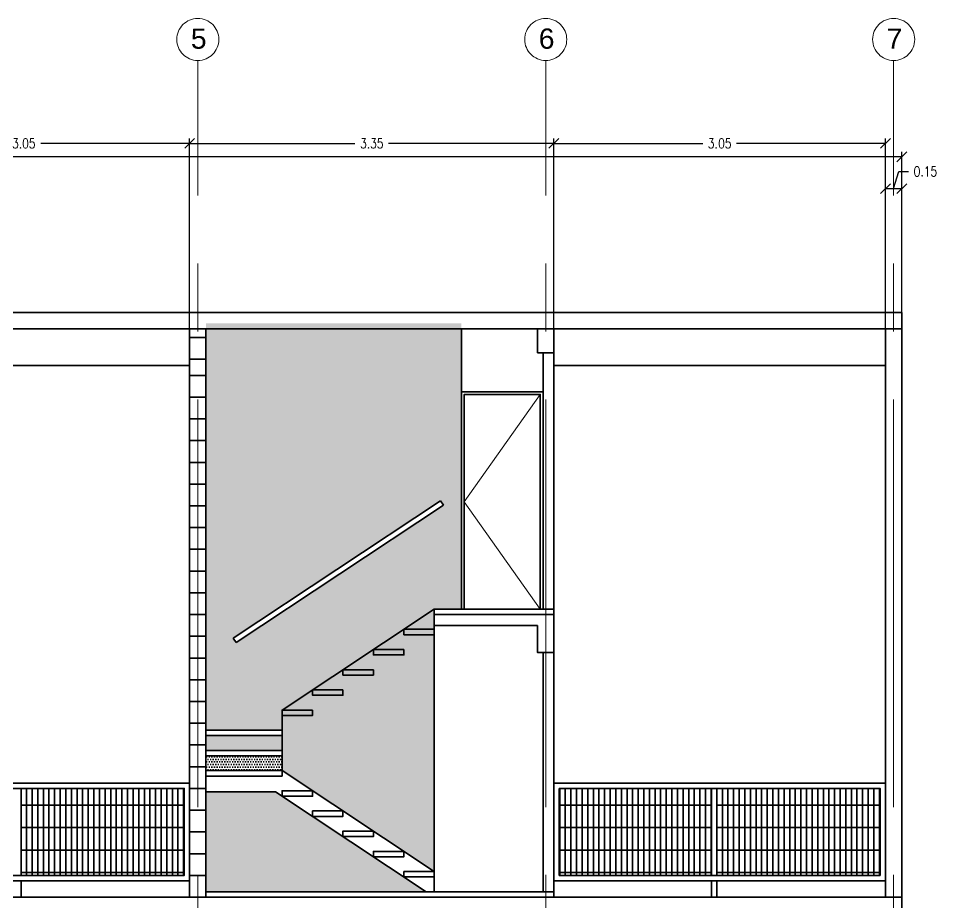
# Model space of a CAD drawing. Header units: metres. Extents: x -255 to -21, y -382 to -241.
# Drawn here: x -32.32 to -23.85, y -249.61 to -241.47 of the extents above; entities that cross this region are included whole.
import ezdxf

# ---------------------------------------------------------------- set-up
doc = ezdxf.new("R2010")
doc.units = ezdxf.units.M
doc.header["$LTSCALE"] = 5
doc.header["$MEASUREMENT"] = 0
doc.linetypes.add('CENTER2', pattern=[1.125, 0.75, -0.125, 0.125, -0.125])
doc.linetypes.add('HIDDEN', pattern=[0.375, 0.25, -0.125])
doc.layers.get('0').update_dxf_attribs({"color": 30})
for name, color, linetype, lineweight in [('A-ANNO-DIMS', 3, 'Continuous', 18), ('A-ANNO-SYMB', 3, 'Continuous', 18), ('A-ANNO-TEXT', 3, 'Continuous', 18), ('A-ELEV-MBE1', 7, 'Continuous', 35), ('A-ELEV-OVHD', 3, 'HIDDEN', 18), ('A-ELEV-PATT', 8, 'Continuous', 18), ('A-SECT-MCUT', 7, 'Continuous', 35), ('A-WALL-FULL-INTR', 7, 'Continuous', 35)]:
    doc.layers.add(name, color=color, linetype=linetype, lineweight=lineweight)
doc.styles.add('E-ROMANS', font='romans.shx', dxfattribs={"width": 0.8})
doc.styles.get("Standard").update_dxf_attribs({"font": 'arial.ttf'})
doc.dimstyles.new('E-0050_TICK_18', dxfattribs={"dimscale": 0.001, "dimtxt": 90, "dimasz": 90, "dimexe": 45, "dimexo": 30, "dimgap": 45, "dimtad": 0, "dimzin": 0, "dimdsep": 46, "dimtxsty": 'E-ROMANS', "dimblk": 'OBLIQUE', "dimcen": 45, "dimclrd": 256, "dimclre": 256, "dimclrt": 256, "dimadec": 0, "dimazin": 0, "dimtfac": 1, "dimtmove": 1, "dimatfit": 3, "dimldrblk": 'OPEN90', "dimfxl": 1, "dimtfill": 1, "dimtolj": 1, "dimtzin": 0, "dimarcsym": 0})
pattern_1 = [(0, (12.8, 0.05), (0.01190625, 0.0238125), [0, -0.0238125])]
pattern_2 = [(90, (12.8, -512.459503), (0.05159375, 9e-18), []), (0, (12.8, -512.4595), (5e-17, -0.206375), [])]

# ---------------------------------------------------------------- blocks, each defined once
blk = doc.blocks.new('_Oblique')
at = {"color": 0, "linetype": 'ByBlock', "lineweight": -2}
blk.add_line((-0.5, -0.5), (0.5, 0.5), dxfattribs=at)
blk = doc.blocks.new('*D350')
at = {"layer": 'A-ANNO-DIMS', "lineweight": -2, "transparency": 16777216}
for p, q in [((-33.7933, -244.3963), (-33.7933, -242.5791)), ((-33.7933, -242.6241), (-32.423, -242.6241)), ((-30.7433, -242.6241), (-32.1136, -242.6241)), ((-30.7433, -244.3963), (-30.7433, -242.5791))]:
    blk.add_line(p, q, dxfattribs=at)
at = {"layer": 'A-ANNO-DIMS', "lineweight": -2, "transparency": 16777216, "xscale": 0.09, "yscale": 0.09, "zscale": 0.09, "rotation": 180}
blk.add_blockref('_Oblique', (-33.7933, -242.6241), dxfattribs=at)
at = {"layer": 'A-ANNO-DIMS', "lineweight": -2, "transparency": 16777216, "xscale": 0.09, "yscale": 0.09, "zscale": 0.09}
blk.add_blockref('_Oblique', (-30.7433, -242.6241), dxfattribs=at)
at = {"layer": 'A-ANNO-DIMS', "transparency": 16777216, "insert": (-32.2683, -242.6241), "char_height": 0.09, "attachment_point": 5, "style": 'E-ROMANS', "bg_fill": 3, "box_fill_scale": 1.25, "bg_fill_color": 256, "bg_fill_true_color": 13158600, "bg_fill_transparency": 0}
blk.add_mtext('\\A1;3.05', dxfattribs=at)
blk = doc.blocks.new('_Open90')
at = {"color": 0, "linetype": 'ByBlock', "lineweight": -2}
for p, q in [((0, 0), (-1, 0)), ((-0.5, 0.5), (0, 0)), ((0, 0), (-0.5, -0.5))]:
    blk.add_line(p, q, dxfattribs=at)
blk = doc.blocks.new('*D351')
at = {"layer": 'A-ANNO-DIMS', "lineweight": -2, "transparency": 16777216}
for p, q in [((-30.7433, -244.3963), (-30.7433, -242.5791)), ((-30.7433, -242.6241), (-29.223, -242.6241)), ((-27.3933, -242.6241), (-28.9136, -242.6241)), ((-27.3933, -244.3963), (-27.3933, -242.5791))]:
    blk.add_line(p, q, dxfattribs=at)
at = {"layer": 'A-ANNO-DIMS', "lineweight": -2, "transparency": 16777216, "xscale": 0.09, "yscale": 0.09, "zscale": 0.09, "rotation": 180}
blk.add_blockref('_Oblique', (-30.7433, -242.6241), dxfattribs=at)
at = {"layer": 'A-ANNO-DIMS', "lineweight": -2, "transparency": 16777216, "xscale": 0.09, "yscale": 0.09, "zscale": 0.09}
blk.add_blockref('_Oblique', (-27.3933, -242.6241), dxfattribs=at)
at = {"layer": 'A-ANNO-DIMS', "transparency": 16777216, "insert": (-29.0683, -242.6241), "char_height": 0.09, "attachment_point": 5, "style": 'E-ROMANS', "bg_fill": 3, "box_fill_scale": 1.25, "bg_fill_color": 256, "bg_fill_true_color": 13158600, "bg_fill_transparency": 0}
blk.add_mtext('\\A1;3.35', dxfattribs=at)
blk = doc.blocks.new('*D352')
at = {"layer": 'A-ANNO-DIMS', "lineweight": -2, "transparency": 16777216}
for p, q in [((-27.3933, -244.3963), (-27.3933, -242.5791)), ((-27.3933, -242.6241), (-26.023, -242.6241)), ((-24.3433, -242.6241), (-25.7136, -242.6241)), ((-24.3433, -244.3283), (-24.3433, -242.5791))]:
    blk.add_line(p, q, dxfattribs=at)
at = {"layer": 'A-ANNO-DIMS', "lineweight": -2, "transparency": 16777216, "xscale": 0.09, "yscale": 0.09, "zscale": 0.09, "rotation": 180}
blk.add_blockref('_Oblique', (-27.3933, -242.6241), dxfattribs=at)
at = {"layer": 'A-ANNO-DIMS', "lineweight": -2, "transparency": 16777216, "xscale": 0.09, "yscale": 0.09, "zscale": 0.09}
blk.add_blockref('_Oblique', (-24.3433, -242.6241), dxfattribs=at)
at = {"layer": 'A-ANNO-DIMS', "transparency": 16777216, "insert": (-25.8683, -242.6241), "char_height": 0.09, "attachment_point": 5, "style": 'E-ROMANS', "bg_fill": 3, "box_fill_scale": 1.25, "bg_fill_color": 256, "bg_fill_true_color": 13158600, "bg_fill_transparency": 0}
blk.add_mtext('\\A1;3.05', dxfattribs=at)
blk = doc.blocks.new('*D353')
at = {"layer": 'A-ANNO-DIMS', "lineweight": -2, "transparency": 16777216}
for p, q in [((-24.2683, -243.0399), (-24.221, -242.8824)), ((-24.221, -242.8824), (-24.131, -242.8824)), ((-24.3433, -244.3283), (-24.3433, -242.9949)), ((-24.3433, -243.0399), (-24.1933, -243.0399)), ((-24.1933, -244.3283), (-24.1933, -242.9949))]:
    blk.add_line(p, q, dxfattribs=at)
at = {"layer": 'A-ANNO-DIMS', "lineweight": -2, "transparency": 16777216, "xscale": 0.09, "yscale": 0.09, "zscale": 0.09, "rotation": 180}
blk.add_blockref('_Oblique', (-24.3433, -243.0399), dxfattribs=at)
at = {"layer": 'A-ANNO-DIMS', "lineweight": -2, "transparency": 16777216, "xscale": 0.09, "yscale": 0.09, "zscale": 0.09}
blk.add_blockref('_Oblique', (-24.1933, -243.0399), dxfattribs=at)
at = {"layer": 'A-ANNO-DIMS', "transparency": 16777216, "insert": (-23.9763, -242.8824), "char_height": 0.09, "attachment_point": 5, "style": 'E-ROMANS', "bg_fill": 3, "box_fill_scale": 1.25, "bg_fill_color": 256, "bg_fill_true_color": 13158600, "bg_fill_transparency": 0}
blk.add_mtext('\\A1;0.15', dxfattribs=at)
blk = doc.blocks.new('*D354')
at = {"layer": 'A-ANNO-DIMS', "lineweight": -2, "transparency": 16777216}
for p, q in [((-43.5433, -244.1483), (-43.5433, -242.7029)), ((-24.1933, -244.1483), (-24.1933, -242.7029)), ((-43.5433, -242.7479), (-34.0521, -242.7479)), ((-24.1933, -242.7479), (-33.6844, -242.7479))]:
    blk.add_line(p, q, dxfattribs=at)
at = {"layer": 'A-ANNO-DIMS', "lineweight": -2, "transparency": 16777216, "xscale": 0.09, "yscale": 0.09, "zscale": 0.09, "rotation": 180}
blk.add_blockref('_Oblique', (-43.5433, -242.7479), dxfattribs=at)
at = {"layer": 'A-ANNO-DIMS', "lineweight": -2, "transparency": 16777216, "xscale": 0.09, "yscale": 0.09, "zscale": 0.09}
blk.add_blockref('_Oblique', (-24.1933, -242.7479), dxfattribs=at)
at = {"layer": 'A-ANNO-DIMS', "transparency": 16777216, "insert": (-33.8683, -242.7479), "char_height": 0.09, "attachment_point": 5, "style": 'E-ROMANS', "bg_fill": 3, "box_fill_scale": 1.25, "bg_fill_color": 256, "bg_fill_true_color": 13158600, "bg_fill_transparency": 0}
blk.add_mtext('\\A1;19.35', dxfattribs=at)

msp = doc.modelspace()

# ---------------------------------------------------------------- hatches: boundary and pattern name
at = {"layer": 'A-ELEV-MBE1'}
h = msp.add_hatch(dxfattribs=at)
h.set_pattern_fill('DOTS', color=256, scale=0.015, style=0)
h.set_pattern_definition(pattern_1)
h.paths.add_polyline_path([(-29.8933, -247.837), (-29.8933, -248.3941), (-28.4933, -249.3226), (-28.4933, -247.0585), (-28.4933, -246.9085)])
h.paths.add_polyline_path([(-30.5933, -249.5083), (-28.5687, -249.5083), (-29.9525, -248.5905), (-30.5933, -248.5905)])
h = msp.add_hatch(dxfattribs=at)
h.set_pattern_fill('DOTS', color=256, scale=0.015, style=0)
h.set_pattern_definition(pattern_1)
h.paths.add_polyline_path([(-29.8933, -248.3941), (-29.8933, -248.2584), (-30.5933, -248.2584), (-30.5933, -248.3941)])
h = msp.add_hatch(dxfattribs=at)
h.set_pattern_fill('GRATE', color=256, scale=0.065, angle=90, style=0)
h.set_pattern_definition([(90, (6.4, -512.459503), (0.05159375, 9e-18), []), (0, (6.4, -512.4595), (5e-17, -0.206375), [])])
h.paths.add_polyline_path([(-32.2933, -248.5582), (-32.2933, -249.3582), (-30.7933, -249.3582), (-30.7933, -248.5582)])
h = msp.add_hatch(dxfattribs=at)
h.set_pattern_fill('GRATE', color=256, scale=0.065, angle=90, style=0)
h.set_pattern_definition(pattern_2)
h.paths.add_polyline_path([(-27.3433, -248.5582), (-25.9433, -248.5582), (-25.9433, -249.3582), (-27.3433, -249.3582)])
h = msp.add_hatch(dxfattribs=at)
h.set_pattern_fill('GRATE', color=256, scale=0.065, angle=90, style=0)
h.set_pattern_definition(pattern_2)
h.paths.add_polyline_path([(-25.8933, -248.5582), (-25.8933, -249.3582), (-24.3933, -249.3582), (-24.3933, -248.5582)])

# ---------------------------------------------------------------- linework, layer by layer
at = {"layer": 'A-ANNO-SYMB', "linetype": 'CENTER2'}
for p, q in [((-30.6683, -254.354), (-30.6683, -241.8613)), ((-27.4683, -254.354), (-27.4683, -241.8613)), ((-24.2683, -254.354), (-24.2683, -241.8613))]:
    msp.add_line(p, q, dxfattribs=at)
for centre in [(-30.6683, -241.6678), (-27.4683, -241.6678), (-24.2683, -241.6678)]:
    msp.add_circle(centre, 0.1935, dxfattribs=at)
at = {"layer": 'A-ELEV-MBE1'}
for p, q in [((-33.7933, -244.6674), (-30.7433, -244.6674)), ((-27.3933, -244.6674), (-24.3433, -244.6674)), ((-28.2432, -244.9085), (-27.4933, -244.9085)), ((-29.8933, -248.3941), (-30.5933, -248.3941)), ((-28.4933, -249.3226), (-29.8933, -248.3941)), ((-33.7933, -248.5082), (-30.7433, -248.5083)), ((-27.3933, -248.5082), (-24.3433, -248.5083)), ((-29.9525, -248.5905), (-30.5933, -248.5905)), ((-28.5687, -249.5083), (-29.9525, -248.5905)), ((-33.7933, -249.4082), (-30.7433, -249.4082)), ((-27.3933, -249.4082), (-24.3433, -249.4082))]:
    msp.add_line(p, q, dxfattribs=at)
for points in [[(-27.5183, -246.9085), (-27.5183, -244.9335), (-28.2182, -244.9335), (-28.2182, -246.9085)], [(-28.4375, -245.9115), (-30.3433, -247.1754)], [(-28.4099, -245.9532), (-30.3156, -247.2171)], [(-28.4099, -245.9532), (-28.4375, -245.9115)], [(-29.8933, -248.3941), (-29.8933, -247.837), (-28.4933, -246.9085), (-28.4933, -246.9085)], [(-28.4933, -249.3226), (-28.4933, -247.0585)], [(-30.3433, -247.1754), (-30.3156, -247.2171)], [(-32.2933, -248.5582), (-32.2933, -249.3582)], [(-25.9433, -248.5582), (-25.9433, -249.3582)], [(-25.8933, -248.5582), (-25.8933, -249.3582)], [(-28.4933, -249.3226), (-28.4933, -249.5083)], [(-32.2933, -249.4082), (-32.2933, -249.5583)], [(-25.9433, -249.4082), (-25.9433, -249.5583)], [(-25.8933, -249.4082), (-25.8933, -249.5583)]]:
    msp.add_lwpolyline(points, dxfattribs=at)
for points in [[(-28.4933, -247.0942), (-28.7733, -247.0942), (-28.7733, -247.1442), (-28.4933, -247.1442)], [(-28.7733, -247.2799), (-29.0533, -247.2799), (-29.0533, -247.3299), (-28.7733, -247.3299)], [(-29.0533, -247.4656), (-29.3333, -247.4656), (-29.3333, -247.5156), (-29.0533, -247.5156)], [(-29.3333, -247.6513), (-29.6133, -247.6513), (-29.6133, -247.7013), (-29.3333, -247.7013)], [(-29.6133, -247.837), (-29.8933, -247.837), (-29.8933, -247.887), (-29.6133, -247.887)], [(-29.8933, -248.0227), (-30.5933, -248.0227), (-30.5933, -248.0727), (-29.8933, -248.0727)], [(-29.8933, -248.2084), (-30.5933, -248.2084), (-30.5933, -248.2584), (-29.8933, -248.2584)], [(-29.8933, -248.3941), (-30.5933, -248.3941), (-30.5933, -248.4441), (-29.8933, -248.4441)], [(-33.7433, -248.5582), (-30.7933, -248.5582), (-30.7933, -249.3582), (-33.7433, -249.3582)], [(-29.6133, -248.5798), (-29.8933, -248.5798), (-29.8933, -248.6298), (-29.6133, -248.6298)], [(-27.3433, -248.5582), (-24.3933, -248.5582), (-24.3933, -249.3582), (-27.3433, -249.3582)], [(-29.3333, -248.7655), (-29.6133, -248.7655), (-29.6133, -248.8155), (-29.3333, -248.8155)], [(-29.0533, -248.9512), (-29.3333, -248.9512), (-29.3333, -249.0012), (-29.0533, -249.0012)], [(-28.7733, -249.1369), (-29.0533, -249.1369), (-29.0533, -249.1869), (-28.7733, -249.1869)], [(-28.4933, -249.3226), (-28.7733, -249.3226), (-28.7733, -249.3726), (-28.4933, -249.3726)]]:
    msp.add_lwpolyline(points, close=True, dxfattribs=at)
at = {"layer": 'A-ELEV-OVHD'}
msp.add_lwpolyline([(-27.5183, -244.9335), (-28.2182, -245.921), (-27.5183, -246.9085)], dxfattribs=at)
at = {"layer": 'A-SECT-MCUT'}
for p, q in [((-43.5433, -244.1783), (-24.1933, -244.1783)), ((-43.5433, -244.3294), (-24.1933, -244.3294)), ((-30.5933, -244.6083), (-30.7433, -244.6083)), ((-30.5933, -244.7583), (-30.7433, -244.7583)), ((-30.5933, -244.9583), (-30.7433, -244.9583)), ((-30.5933, -245.1583), (-30.7433, -245.1583)), ((-30.5933, -245.3583), (-30.7433, -245.3583)), ((-30.5933, -245.5583), (-30.7433, -245.5583)), ((-30.5933, -245.7583), (-30.7433, -245.7583)), ((-30.5933, -245.9583), (-30.7433, -245.9583)), ((-30.5933, -246.1583), (-30.7433, -246.1583)), ((-30.5933, -246.3583), (-30.7433, -246.3583)), ((-30.5933, -246.5583), (-30.7433, -246.5583)), ((-30.5933, -246.7583), (-30.7433, -246.7583)), ((-30.5933, -246.9583), (-30.7433, -246.9583)), ((-28.4933, -246.9085), (-27.3933, -246.9085)), ((-28.4933, -246.9585), (-27.3933, -246.9585)), ((-28.4933, -247.0585), (-27.5433, -247.0585)), ((-30.5933, -247.1583), (-30.7433, -247.1583)), ((-30.5933, -247.3583), (-30.7433, -247.3583)), ((-30.5933, -247.5583), (-30.7433, -247.5583)), ((-30.5933, -247.7583), (-30.7433, -247.7583)), ((-30.5933, -247.9583), (-30.7433, -247.9583)), ((-30.5933, -248.1583), (-30.7433, -248.1583)), ((-30.5933, -248.3583), (-30.7433, -248.3583)), ((-30.5933, -248.5583), (-30.7433, -248.5583)), ((-30.5933, -248.7583), (-30.7433, -248.7583)), ((-30.5933, -248.9583), (-30.7433, -248.9583)), ((-30.5933, -249.1583), (-30.7433, -249.1583)), ((-30.5933, -249.3583), (-30.7433, -249.3583)), ((-30.5933, -249.5083), (-27.3933, -249.5083)), ((-27.3933, -249.5083), (-27.3933, -249.5583)), ((-43.5433, -249.5583), (-24.1933, -249.5583))]:
    msp.add_line(p, q, dxfattribs=at)
for points in [[(-28.4933, -246.9085), (-28.4933, -247.0585)], [(-27.3933, -246.9085), (-27.3933, -247.3085), (-27.5433, -247.3085), (-27.5433, -247.0585)]]:
    msp.add_lwpolyline(points, dxfattribs=at)
at = {"layer": 'A-WALL-FULL-INTR'}
for p, q in [((-27.4933, -244.5494), (-27.4933, -246.9085)), ((-27.3933, -244.5494), (-27.3933, -246.9085)), ((-27.4933, -247.3085), (-27.4933, -249.5083)), ((-27.3933, -247.3085), (-27.3933, -249.5083))]:
    msp.add_line(p, q, dxfattribs=at)

# ---------------------------------------------------------------- texts
at = {"layer": 'A-ANNO-TEXT', "char_height": 0.186083, "attachment_point": 1}
for s, insert in [('{\\fArial|b0|i0|c0|p34;5}', (-30.7323, -241.567)), ('{\\fArial|b0|i0|c0|p34;6}', (-27.5323, -241.567)), ('{\\fArial|b0|i0|c0|p34;7}', (-24.3323, -241.567))]:
    msp.add_mtext(s, dxfattribs=dict(at, insert=insert))

# ---------------------------------------------------------------- next in the draw order: dimensions: what is measured, and where the dimension line sits
at = {"layer": 'A-ANNO-DIMS'}
dim = msp.add_linear_dim(base=(-30.7433, -242.6241), p1=(-33.7933, -244.4263), p2=(-30.7433, -244.4263), dimstyle='E-0050_TICK_18', dxfattribs=at)
dim.commit()
dim.dimension.update_dxf_attribs({"geometry": '*D350', "text_midpoint": (-32.2683, -242.6241)})

# ---------------------------------------------------------------- next in the draw order: dimensions: what is measured, and where the dimension line sits
dim = msp.add_linear_dim(base=(-27.3933, -242.6241), p1=(-30.7433, -244.4263), p2=(-27.3933, -244.4263), dimstyle='E-0050_TICK_18', dxfattribs=at)
dim.commit()
dim.dimension.update_dxf_attribs({"geometry": '*D351', "text_midpoint": (-29.0683, -242.6241)})

# ---------------------------------------------------------------- next in the draw order: hatches: boundary and pattern name
at = {"layer": 'A-ELEV-PATT'}
h = msp.add_hatch(dxfattribs=at)
h.set_pattern_fill('DOTS', color=256, scale=0.025, style=0)
h.set_pattern_definition([(0, (12.8, 0.05), (0.01984375, 0.0396875), [0, -0.0396875])])
h.paths.add_polyline_path([(-28.2432, -244.2794), (-30.5933, -244.2794), (-30.5933, -246.9585), (-30.5933, -248.0227), (-29.8933, -248.0227), (-29.8933, -247.837), (-28.4933, -246.9085), (-28.2432, -246.9085)])
h.paths.add_polyline_path([(-28.4375, -245.9115), (-28.4099, -245.9532), (-30.3156, -247.2171), (-30.3433, -247.1754)], flags=16)
h.paths.add_polyline_path([(-29.8933, -248.0727), (-30.5933, -248.0727), (-30.5933, -248.2084), (-29.8933, -248.2084)])

# ---------------------------------------------------------------- next in the draw order: linework, layer by layer
at = {"layer": 'A-ELEV-MBE1'}
for points in [[(-28.2432, -246.9085), (-28.2432, -244.3294)], [(-28.2432, -246.9085), (-28.2432, -244.4263)]]:
    msp.add_lwpolyline(points, dxfattribs=at)
at = {"layer": 'A-SECT-MCUT'}
for p, q in [((-30.7433, -249.5583), (-30.7433, -244.3294)), ((-30.5933, -244.3294), (-30.5933, -249.5583)), ((-30.5933, -244.4083), (-30.7433, -244.4083))]:
    msp.add_line(p, q, dxfattribs=at)

# ---------------------------------------------------------------- next in the draw order: dimensions: what is measured, and where the dimension line sits
at = {"layer": 'A-ANNO-DIMS'}
dim = msp.add_linear_dim(base=(-24.3433, -242.6241), p1=(-27.3933, -244.4263), p2=(-24.3433, -244.3583), dimstyle='E-0050_TICK_18', dxfattribs=at)
dim.commit()
dim.dimension.update_dxf_attribs({"geometry": '*D352', "text_midpoint": (-25.8683, -242.6241)})

# ---------------------------------------------------------------- next in the draw order: linework, layer by layer
at = {"layer": 'A-SECT-MCUT'}
msp.add_lwpolyline([(-27.3933, -244.3294), (-27.3933, -244.5494), (-27.5433, -244.5494), (-27.5433, -244.3294)], dxfattribs=at)

# ---------------------------------------------------------------- next in the draw order: dimensions: what is measured, and where the dimension line sits
at = {"layer": 'A-ANNO-DIMS'}
dim = msp.add_linear_dim(base=(-24.1933, -243.0399), p1=(-24.3433, -244.3583), p2=(-24.1933, -244.3583), dimstyle='E-0050_TICK_18', dxfattribs=at)
dim.commit()
dim.dimension.update_dxf_attribs({"geometry": '*D353', "text_midpoint": (-24.086, -242.8824)})

# ---------------------------------------------------------------- next in the draw order: linework, layer by layer
at = {"layer": 'A-SECT-MCUT'}
msp.add_lwpolyline([(-24.3433, -249.5583), (-24.3433, -244.3294)], dxfattribs=at)

# ---------------------------------------------------------------- next in the draw order: dimensions: what is measured, and where the dimension line sits
at = {"layer": 'A-ANNO-DIMS'}
dim = msp.add_linear_dim(base=(-24.1933, -242.7479), p1=(-43.5433, -244.1783), p2=(-24.1933, -244.1783), dimstyle='E-0050_TICK_18', dxfattribs=at)
dim.commit()
dim.dimension.update_dxf_attribs({"geometry": '*D354', "text_midpoint": (-33.8683, -242.7479)})

# ---------------------------------------------------------------- next in the draw order: linework, layer by layer
at = {"layer": 'A-SECT-MCUT'}
msp.add_lwpolyline([(-24.1933, -249.6583), (-24.1933, -244.1783)], dxfattribs=at)

doc.saveas('drawing.dxf')
